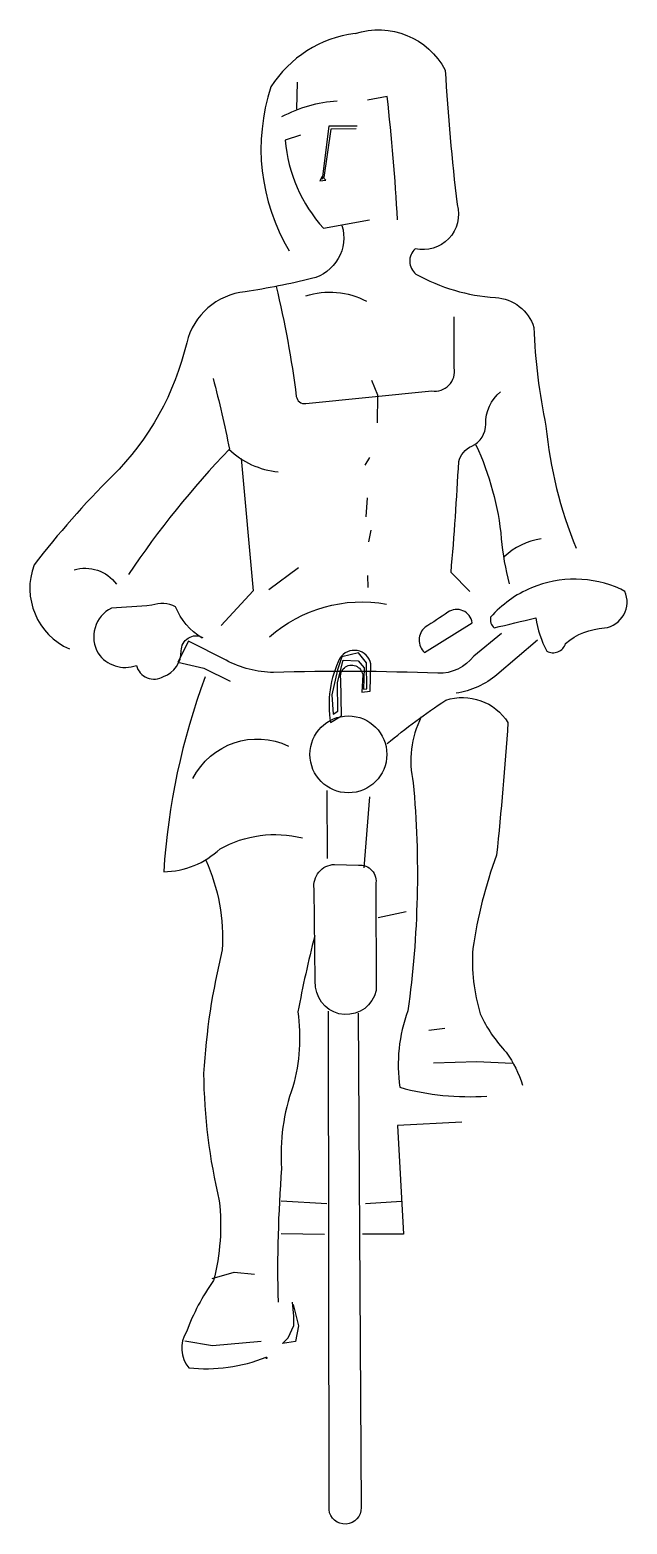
# Model space of a CAD drawing. Extents: x -0.36 to 0.32, y 0 to 1.7.
import ezdxf

# ---------------------------------------------------------------- set-up
doc = ezdxf.new("R2010")
doc.units = 0
doc.header["$MEASUREMENT"] = 0
doc.layers.get('0').update_dxf_attribs({"linetype": 'CONTINUOUS'})

msp = doc.modelspace()

# ---------------------------------------------------------------- linework, layer by layer
for points in [[(0.0102, 1.6936, 0.224954), (-0.0855, 1.6328, 0.218026), (-0.0646, 1.4466, -0.070213)], [(0.0102, 1.6936, -0.362904), (0.1127, 1.652, 0.015093), (0.1262, 1.4992, -0.568041), (0.0785, 1.4489, 0.463013), (0.0794, 1.4201, 0.11132), (0.1697, 1.3934, -0.31235), (0.2134, 1.3596, 0.04183), (0.2272, 1.2473, 0.074826), (0.2616, 1.1086, 1453.487325)], [(-0.0729, 1.5991, -0.105441), (-0.0101, 1.6172, -1.362009)], [(0.0585, 1.4818, 0.012848), (0.0467, 1.6221), (0.0242, 1.6179)], [(-0.0519, 1.578), (-0.0691, 1.5724, 0.16771), (-0.0256, 1.4722), (0.0264, 1.4819)], [(-0.0047, 1.4753, -0.429934), (-0.0392, 1.415, -0.021707), (-0.1148, 1.4001, 0.316506), (-0.1812, 1.3422, -0.14059), (-0.2657, 1.1907, 0.032752), (-0.3547, 1.0897, 0.39656), (-0.3146, 0.9941, 2.431502)], [(-0.0796, 1.4062, -0.027944), (-0.0566, 1.2812, 0.422814), (-0.0458, 1.273), (0.0973, 1.2873, 0.51068), (0.123, 1.3137), (0.123, 1.3717)], [(-0.0459, 1.3955, -0.201307), (0.0232, 1.3894, -0.293478)], [(-0.1511, 1.3015, -0.014584), (-0.1326, 1.2212, 0.043832), (-0.2474, 1.0786, 3.218337)], [(0.1406, 1.0593), (0.1193, 1.0811, 0.008797), (0.128, 1.207, -0.226735), (0.1429, 1.2247, 0.298471), (0.1587, 1.2496, -0.223663), (0.1754, 1.2865, -4.108203)], [(0.1474, 1.2262, -0.087706), (0.1764, 1.1193, 0.04255), (0.1854, 1.0683, -2.271623)], [(-0.1333, 1.2211, 0.170934), (-0.0771, 1.1955, 0.38449)], [(0.2218, 1.1193, 0.151778), (0.1795, 1.0988, 0.134147)], [(-0.3093, 1.0839, -0.322135), (-0.2611, 1.0678, 1.351223)], [(0.3122, 1.0622, 0.206679), (0.2107, 1.0636, 0.115586), (0.1643, 1.0302, 0.284772), (0.1682, 1.0181, 0.001883), (0.2155, 1.0295, 0.077479), (0.228, 0.9916, 0.472133), (0.2495, 1.0003, -0.166307), (0.2939, 1.018, 0.498514), (0.3168, 1.0595), (0.3122, 1.0622)], [(-0.1636, 1.0065, -0.168398), (-0.1938, 1.0421, 0.208056), (-0.2208, 1.0438, -0.01449), (-0.2667, 1.0406, 0.431381), (-0.2819, 0.9892, 0.342036), (-0.2384, 0.9754, 0.502767), (-0.2075, 0.9629, 0.321691), (-0.1874, 0.9919, -0.567898), (-0.1627, 1.0072, -1.321991)], [(-0.0872, 1.0079, -0.227843), (0.0461, 1.0452, 0.144244)], [(0.0891, 0.99), (0.1432, 1.0238, 0.561425), (0.1157, 1.0359, -0.015186), (0.0897, 1.0189, 0.437223), (0.0891, 0.99, -0.83324)], [(0.1766, 1.0118), (0.145, 0.986, -0.244623), (0.1043, 0.9665, 0.016865), (-0.0824, 0.9674, -0.118708), (-0.1363, 0.9812), (-0.179, 1.0031), (-0.1913, 0.9791), (-0.1617, 0.9723), (-0.1317, 0.9575)], [(0.2176, 1.004), (0.1715, 0.9648, -0.132229), (0.1251, 0.9437, 0.333695)], [(-0.1602, 0.9623, 0.073428), (-0.2073, 0.7409, 0.187521), (-0.1433, 0.7669, -0.191907), (-0.0497, 0.7793, 2.461001)], [(0.0466, 0.8865, -0.028217), (0.1132, 0.9359, -0.34375), (0.184, 0.9104, -0.008166), (0.1711, 0.7597, 0.053344), (0.144, 0.6535, 0.087477), (0.1524, 0.5794, 0.083197), (0.1821, 0.5357, -0.082582), (0.2004, 0.4982, -1.052457)], [(0.0855, 0.9168, 0.177371), (0.0763, 0.8421, -0.057471), (0.0702, 0.5829, 0.127258), (0.0612, 0.4959, 0.0836), (0.1599, 0.4859, 2.180609)], [(-0.1741, 0.8468, -0.408369), (-0.0653, 0.8837, 0.431027)], [(-0.1595, 0.754, -0.122303), (-0.1408, 0.652, 0.045301), (-0.162, 0.5118, 0.055524), (-0.1442, 0.367, -0.09123), (-0.1507, 0.2762, 0.06619), (-0.1815, 0.2181, 0.323893), (-0.1788, 0.1771, 0.121836), (-0.091, 0.1892, -1.824136), (-0.0913, 0.1879, -0.254)], [(-0.0351, 0.6168), (-0.0364, 0.7214, -0.443605), (-0.0131, 0.7493), (0.0139, 0.7485, -0.505348), (0.0336, 0.7263), (0.0342, 0.6058, -0.843072), (-0.0347, 0.6097), (-0.0351, 0.6168)], [(-0.0357, 0.6679, 0.016355), (-0.0548, 0.5817, -0.100875), (-0.0604, 0.4965, 0.107973), (-0.0733, 0.4037, 0.025875), (-0.0774, 0.2518, 20.285035)], [(0.0136, 0.5803), (0.0171, 0.0183, -0.965528), (-0.0194, 0.016), (-0.0202, 0.5823)]]:
    msp.add_lwpolyline(points, format="xyb")
for points in [[(-0.0557, 1.6383), (-0.0565, 1.6075)], [(0.0126, 1.5881), (-0.0198, 1.5882), (-0.0271, 1.5282)], [(0.0115, 1.5854), (-0.0173, 1.5848), (-0.0253, 1.5299)], [(0.0289, 1.2996), (0.0356, 1.2828), (0.0352, 1.251)], [(-0.1191, 1.2106), (-0.1057, 1.06), (-0.1421, 1.0207)], [(0.0264, 1.2117), (0.0213, 1.2029)], [(0.0241, 1.1658), (0.0224, 1.1444)], [(0.0281, 1.1291), (0.0253, 1.116)], [(-0.088, 1.0617), (-0.0541, 1.0866)], [(0.0242, 1.0777), (0.0246, 1.0641)], [(-0.0212, 0.756), (-0.0217, 0.8331)], [(0.0264, 0.826), (0.0202, 0.7453)], [(0.0364, 0.6889), (0.0684, 0.6956)], [(0.0941, 0.5609), (0.1121, 0.5632)], [(0.0995, 0.5236), (0.1486, 0.5251), (0.1886, 0.5234)], [(0.1314, 0.4564), (0.0584, 0.4526), (0.0651, 0.3289), (0.0187, 0.3292)], [(-0.0218, 0.3635), (-0.0738, 0.3664)], [(0.063, 0.3663), (0.022, 0.3634)], [(-0.0247, 0.3287), (-0.0737, 0.3295)], [(-0.1521, 0.2787), (-0.1273, 0.286), (-0.1041, 0.2837)], [(-0.0601, 0.2492), (-0.0542, 0.2249), (-0.0574, 0.2069), (-0.0722, 0.2048), (-0.066, 0.2113), (-0.0594, 0.2253), (-0.0596, 0.2357), (-0.0609, 0.2518)], [(-0.1835, 0.2079), (-0.152, 0.2023), (-0.0966, 0.2076)]]:
    msp.add_lwpolyline(points)
for points in [[(-0.0273, 1.5311), (-0.0299, 1.526), (-0.0232, 1.5271)], [(0.0237, 0.9487), (0.023, 0.9782), (0.0142, 0.9897), (-0.0049, 0.985), (-0.0096, 0.9705), (-0.0161, 0.9419), (-0.0146, 0.92), (-0.0093, 0.9235), (-0.0098, 0.9559), (-0.0035, 0.9815), (0.0138, 0.9806), (0.0207, 0.9728), (0.0198, 0.9485)]]:
    msp.add_lwpolyline(points, close=True)
msp.add_lwpolyline([(0.0274, 0.946), (0.0282, 0.9772, 0.668087), (-0.0071, 0.9836, 0.16058), (-0.0176, 0.9104), (-0.0054, 0.9182), (-0.0061, 0.9603, -1.047019), (0.0189, 0.9646), (0.0177, 0.9451)], format="xyb", close=True)
msp.add_circle((0.0026, 0.8743), 0.0437)

doc.saveas('drawing.dxf')
